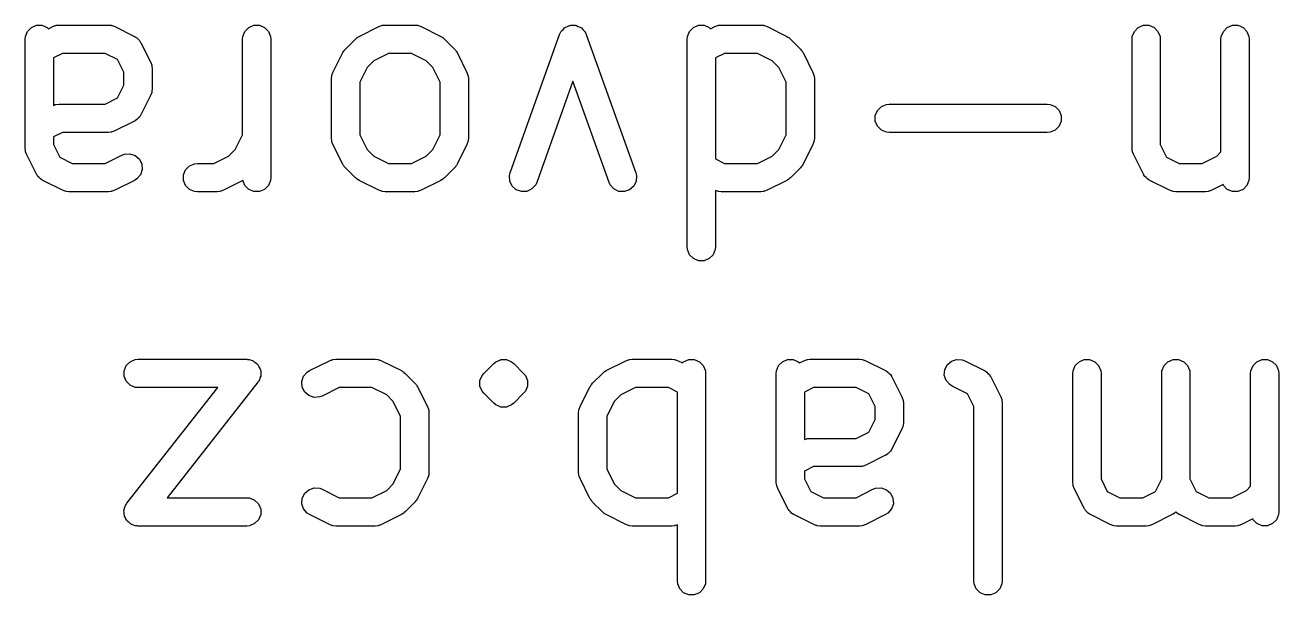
# Model space of a CAD drawing. Extents: x -0.68 to 0.66, y -0.56 to 0.94.
# Drawn here: x -0.0095 to 0.2521, y 0.8174 to 0.9363 of the extents above; entities that cross this region are included whole.
import ezdxf

# ---------------------------------------------------------------- set-up
doc = ezdxf.new("R2010")
doc.units = 0
doc.header["$MEASUREMENT"] = 0
doc.layers.add('BLACK', color=7, linetype='CONTINUOUS')

msp = doc.modelspace()

# ---------------------------------------------------------------- linework, layer by layer
at = {"layer": 'BLACK', "linetype": 'CONTINUOUS'}
for p, q in [((-0.00946, 0.93395), (-0.00902, 0.93501)), ((-0.00902, 0.93501), (-0.00821, 0.93582)), ((-0.00821, 0.93582), (-0.00714, 0.93627)), ((-0.00714, 0.93627), (-0.00599, 0.93627)), ((-0.00599, 0.93627), (-0.00493, 0.93582)), ((-0.00493, 0.93582), (-0.00466, 0.93556)), ((-0.00466, 0.93556), (-0.00376, 0.93601)), ((-0.00376, 0.93601), (-0.00322, 0.93622)), ((-0.00322, 0.93622), (-0.00312, 0.93622)), ((-0.00312, 0.93622), (-0.00302, 0.93627)), ((-0.00302, 0.93627), (-0.00244, 0.93632)), ((-0.00244, 0.93632), (0.00787, 0.93632)), ((0.00787, 0.93632), (0.00845, 0.93627)), ((0.00845, 0.93627), (0.00854, 0.93622)), ((0.00854, 0.93622), (0.00865, 0.93622)), ((0.00865, 0.93622), (0.00919, 0.93601)), ((0.00919, 0.93601), (0.01331, 0.93395)), ((0.03591, 0.93395), (0.03635, 0.93501)), ((0.03635, 0.93501), (0.03716, 0.93582)), ((0.03716, 0.93582), (0.03823, 0.93627)), ((0.03823, 0.93627), (0.03938, 0.93627)), ((0.03938, 0.93627), (0.04044, 0.93582)), ((0.04044, 0.93582), (0.04126, 0.93501)), ((0.04126, 0.93501), (0.0417, 0.93395)), ((0.06017, 0.93395), (0.06429, 0.93601)), ((0.06429, 0.93601), (0.06483, 0.93622)), ((0.06483, 0.93622), (0.06494, 0.93622)), ((0.06494, 0.93622), (0.06504, 0.93627)), ((0.06504, 0.93627), (0.06561, 0.93632)), ((0.06561, 0.93632), (0.0718, 0.93632)), ((0.0718, 0.93632), (0.07238, 0.93627)), ((0.07238, 0.93627), (0.07247, 0.93622)), ((0.07247, 0.93622), (0.07258, 0.93622)), ((0.07258, 0.93622), (0.07312, 0.93601)), ((0.07312, 0.93601), (0.07724, 0.93395)), ((0.0917, 0.90549), (0.10201, 0.93436)), ((0.10201, 0.93436), (0.10226, 0.93489)), ((0.10226, 0.93489), (0.10236, 0.935)), ((0.10236, 0.935), (0.10242, 0.93513)), ((0.10242, 0.93513), (0.10274, 0.93542)), ((0.10274, 0.93542), (0.10303, 0.93574)), ((0.10303, 0.93574), (0.10317, 0.9358)), ((0.10317, 0.9358), (0.10328, 0.9359)), ((0.10328, 0.9359), (0.10369, 0.93605)), ((0.10369, 0.93605), (0.10408, 0.93623)), ((0.10408, 0.93623), (0.10422, 0.93624)), ((0.10422, 0.93624), (0.10436, 0.93629)), ((0.10436, 0.93629), (0.10479, 0.93627)), ((0.10479, 0.93627), (0.10523, 0.93629)), ((0.10523, 0.93629), (0.10537, 0.93624)), ((0.10537, 0.93624), (0.10551, 0.93623)), ((0.10551, 0.93623), (0.1059, 0.93605)), ((0.1059, 0.93605), (0.10631, 0.9359)), ((0.10631, 0.9359), (0.10642, 0.9358)), ((0.10642, 0.9358), (0.10656, 0.93574)), ((0.10656, 0.93574), (0.10685, 0.93542)), ((0.10685, 0.93542), (0.10717, 0.93513)), ((0.10717, 0.93513), (0.10723, 0.935)), ((0.10723, 0.935), (0.10733, 0.93489)), ((0.10733, 0.93489), (0.10758, 0.93436)), ((0.10758, 0.93436), (0.11789, 0.90549)), ((0.12871, 0.93395), (0.12915, 0.93501)), ((0.12915, 0.93501), (0.12996, 0.93582)), ((0.12996, 0.93582), (0.13103, 0.93627)), ((0.13103, 0.93627), (0.13218, 0.93627)), ((0.13218, 0.93627), (0.13324, 0.93582)), ((0.13324, 0.93582), (0.13351, 0.93556)), ((0.13351, 0.93556), (0.13441, 0.93601)), ((0.13441, 0.93601), (0.13495, 0.93622)), ((0.13495, 0.93622), (0.13505, 0.93622)), ((0.13505, 0.93622), (0.13515, 0.93627)), ((0.13515, 0.93627), (0.13573, 0.93632)), ((0.13573, 0.93632), (0.14398, 0.93632)), ((0.14398, 0.93632), (0.14455, 0.93627)), ((0.14455, 0.93627), (0.14465, 0.93622)), ((0.14465, 0.93622), (0.14476, 0.93622)), ((0.14476, 0.93622), (0.1453, 0.93601)), ((0.1453, 0.93601), (0.14942, 0.93395)), ((0.22151, 0.93395), (0.22195, 0.93501)), ((0.22195, 0.93501), (0.22276, 0.93582)), ((0.22276, 0.93582), (0.22383, 0.93627)), ((0.22383, 0.93627), (0.22498, 0.93627)), ((0.22498, 0.93627), (0.22605, 0.93582)), ((0.22605, 0.93582), (0.22686, 0.93501)), ((0.22686, 0.93501), (0.2273, 0.93395)), ((0.24007, 0.93395), (0.24051, 0.93501)), ((0.24051, 0.93501), (0.24132, 0.93582)), ((0.24132, 0.93582), (0.24239, 0.93627)), ((0.24239, 0.93627), (0.24354, 0.93627)), ((0.24354, 0.93627), (0.24461, 0.93582)), ((0.24461, 0.93582), (0.24542, 0.93501)), ((0.24542, 0.93501), (0.24586, 0.93395)), ((-0.00952, 0.93337), (-0.00946, 0.93395)), ((-0.00952, 0.91068), (-0.00952, 0.93337)), ((0.01331, 0.93395), (0.01341, 0.93389)), ((0.01341, 0.93389), (0.01346, 0.93387)), ((0.01346, 0.93387), (0.01351, 0.93382)), ((0.01351, 0.93382), (0.0138, 0.93364)), ((0.0138, 0.93364), (0.01405, 0.93336)), ((0.01405, 0.93336), (0.01433, 0.93312)), ((0.01433, 0.93312), (0.01451, 0.93283)), ((0.01451, 0.93283), (0.01456, 0.93277)), ((0.01456, 0.93277), (0.01457, 0.93272)), ((0.01457, 0.93272), (0.01464, 0.93263)), ((0.01464, 0.93263), (0.0167, 0.9285)), ((0.03585, 0.93337), (0.03591, 0.93395)), ((0.03585, 0.91344), (0.03585, 0.93337)), ((0.0417, 0.93395), (0.04176, 0.93337)), ((0.04176, 0.93337), (0.04176, 0.9045)), ((0.05734, 0.93133), (0.0594, 0.93339)), ((0.0594, 0.93339), (0.05963, 0.93358)), ((0.05963, 0.93358), (0.05968, 0.93364)), ((0.05968, 0.93364), (0.05977, 0.9337)), ((0.05977, 0.9337), (0.05985, 0.93376)), ((0.05985, 0.93376), (0.05992, 0.93379)), ((0.05992, 0.93379), (0.06017, 0.93395)), ((0.07724, 0.93395), (0.07749, 0.93379)), ((0.07749, 0.93379), (0.07756, 0.93376)), ((0.07756, 0.93376), (0.07765, 0.9337)), ((0.07765, 0.9337), (0.07773, 0.93364)), ((0.07773, 0.93364), (0.07778, 0.93358)), ((0.07778, 0.93358), (0.07801, 0.93339)), ((0.07801, 0.93339), (0.08007, 0.93133)), ((0.12865, 0.93337), (0.12871, 0.93395)), ((0.12865, 0.89006), (0.12865, 0.93337)), ((0.14942, 0.93395), (0.14967, 0.93379)), ((0.14967, 0.93379), (0.14974, 0.93376)), ((0.14974, 0.93376), (0.14982, 0.9337)), ((0.14982, 0.9337), (0.14991, 0.93364)), ((0.14991, 0.93364), (0.14996, 0.93358)), ((0.14996, 0.93358), (0.15019, 0.93339)), ((0.15019, 0.93339), (0.15225, 0.93133)), ((0.22145, 0.93337), (0.22151, 0.93395)), ((0.22145, 0.91068), (0.22145, 0.93337)), ((0.2273, 0.93395), (0.22736, 0.93337)), ((0.22736, 0.93337), (0.22736, 0.91138)), ((0.24001, 0.93337), (0.24007, 0.93395)), ((0.24001, 0.90985), (0.24001, 0.93337)), ((0.24586, 0.93395), (0.24592, 0.93337)), ((0.24592, 0.93337), (0.24592, 0.9045)), ((-0.00174, 0.93042), (-0.00361, 0.92948)), ((-0.00361, 0.92948), (-0.00361, 0.91957)), ((0.00717, 0.93042), (-0.00174, 0.93042)), ((0.00979, 0.92911), (0.00717, 0.93042)), ((0.0111, 0.92649), (0.00979, 0.92911)), ((0.05472, 0.92644), (0.05678, 0.93057)), ((0.05678, 0.93057), (0.05694, 0.93081)), ((0.05694, 0.93081), (0.05697, 0.93089)), ((0.05697, 0.93089), (0.05704, 0.93097)), ((0.05704, 0.93097), (0.05709, 0.93106)), ((0.05709, 0.93106), (0.05715, 0.93111)), ((0.05715, 0.93111), (0.05734, 0.93133)), ((0.06324, 0.92888), (0.06185, 0.9275)), ((0.06631, 0.93042), (0.06324, 0.92888)), ((0.0711, 0.93042), (0.06631, 0.93042)), ((0.07417, 0.92888), (0.0711, 0.93042)), ((0.07556, 0.9275), (0.07417, 0.92888)), ((0.08007, 0.93133), (0.08026, 0.93111)), ((0.08026, 0.93111), (0.08032, 0.93106)), ((0.08032, 0.93106), (0.08037, 0.93097)), ((0.08037, 0.93097), (0.08044, 0.93089)), ((0.08044, 0.93089), (0.08047, 0.93081)), ((0.08047, 0.93081), (0.08063, 0.93057)), ((0.08063, 0.93057), (0.08269, 0.92644)), ((0.13643, 0.93042), (0.13456, 0.92948)), ((0.13456, 0.92948), (0.13456, 0.90839)), ((0.14328, 0.93042), (0.13643, 0.93042)), ((0.14635, 0.92888), (0.14328, 0.93042)), ((0.14774, 0.9275), (0.14635, 0.92888)), ((0.15225, 0.93133), (0.15244, 0.93111)), ((0.15244, 0.93111), (0.1525, 0.93106)), ((0.1525, 0.93106), (0.15255, 0.93097)), ((0.15255, 0.93097), (0.15262, 0.93089)), ((0.15262, 0.93089), (0.15265, 0.93081)), ((0.15265, 0.93081), (0.15281, 0.93057)), ((0.15281, 0.93057), (0.15487, 0.92644)), ((0.0111, 0.92376), (0.0111, 0.92649)), ((0.0167, 0.9285), (0.0169, 0.92796)), ((0.0169, 0.92796), (0.01691, 0.92786)), ((0.01691, 0.92786), (0.01695, 0.92776)), ((0.01695, 0.92776), (0.01701, 0.92718)), ((0.01701, 0.92718), (0.01701, 0.92306)), ((0.05452, 0.9259), (0.05472, 0.92644)), ((0.06185, 0.9275), (0.06032, 0.92442)), ((0.0771, 0.92442), (0.07556, 0.9275)), ((0.08269, 0.92644), (0.0829, 0.9259)), ((0.14927, 0.92442), (0.14774, 0.9275)), ((0.15487, 0.92644), (0.15507, 0.9259)), ((0.00979, 0.92113), (0.0111, 0.92376)), ((0.05441, 0.92512), (0.05447, 0.9257)), ((0.05441, 0.91275), (0.05441, 0.92512)), ((0.05447, 0.9257), (0.05451, 0.92579)), ((0.05451, 0.92579), (0.05452, 0.9259)), ((0.06032, 0.92442), (0.06032, 0.91344)), ((0.0771, 0.91344), (0.0771, 0.92442)), ((0.0829, 0.9259), (0.0829, 0.92579)), ((0.0829, 0.92579), (0.08294, 0.9257)), ((0.08294, 0.9257), (0.083, 0.92512)), ((0.083, 0.92512), (0.083, 0.91275)), ((0.10479, 0.92459), (0.09726, 0.9035)), ((0.11233, 0.9035), (0.10479, 0.92459)), ((0.14927, 0.91344), (0.14927, 0.92442)), ((0.15507, 0.9259), (0.15508, 0.92579)), ((0.15508, 0.92579), (0.15512, 0.9257)), ((0.15512, 0.9257), (0.15518, 0.92512)), ((0.15518, 0.92512), (0.15518, 0.91275)), ((0.00717, 0.91982), (0.00979, 0.92113)), ((0.0167, 0.92174), (0.01464, 0.91761)), ((0.0169, 0.92228), (0.0167, 0.92174)), ((0.01691, 0.92238), (0.0169, 0.92228)), ((0.01695, 0.92248), (0.01691, 0.92238)), ((0.01701, 0.92306), (0.01695, 0.92248)), ((-0.00361, 0.91957), (-0.00322, 0.91972)), ((-0.00322, 0.91972), (-0.00312, 0.91973)), ((-0.00312, 0.91973), (-0.00302, 0.91977)), ((-0.00302, 0.91977), (-0.00244, 0.91982)), ((-0.00244, 0.91982), (0.00717, 0.91982)), ((0.16789, 0.91745), (0.16833, 0.91851)), ((0.16833, 0.91851), (0.16915, 0.91933)), ((0.16915, 0.91933), (0.17021, 0.91977)), ((0.17021, 0.91977), (0.17079, 0.91982)), ((0.17079, 0.91982), (0.20378, 0.91982)), ((0.20378, 0.91982), (0.20436, 0.91977)), ((0.20436, 0.91977), (0.20542, 0.91933)), ((0.20542, 0.91933), (0.20624, 0.91851)), ((0.20624, 0.91851), (0.20668, 0.91745)), ((0.01331, 0.91629), (0.00919, 0.91423)), ((0.01341, 0.91635), (0.01331, 0.91629)), ((0.01346, 0.91637), (0.01341, 0.91635)), ((0.01351, 0.91642), (0.01346, 0.91637)), ((0.0138, 0.9166), (0.01351, 0.91642)), ((0.01405, 0.91688), (0.0138, 0.9166)), ((0.01433, 0.91712), (0.01405, 0.91688)), ((0.01451, 0.91741), (0.01433, 0.91712)), ((0.01456, 0.91747), (0.01451, 0.91741)), ((0.01457, 0.91752), (0.01456, 0.91747)), ((0.01464, 0.91761), (0.01457, 0.91752)), ((0.16789, 0.9163), (0.16789, 0.91745)), ((0.16833, 0.91523), (0.16789, 0.9163)), ((0.20668, 0.9163), (0.20624, 0.91523)), ((0.20668, 0.91745), (0.20668, 0.9163)), ((-0.00174, 0.91392), (-0.00361, 0.91298)), ((0.00787, 0.91392), (-0.00174, 0.91392)), ((0.00845, 0.91398), (0.00787, 0.91392)), ((0.00854, 0.91402), (0.00845, 0.91398)), ((0.00865, 0.91402), (0.00854, 0.91402)), ((0.00919, 0.91423), (0.00865, 0.91402)), ((0.03431, 0.91037), (0.03585, 0.91344)), ((0.06032, 0.91344), (0.06185, 0.91037)), ((0.07556, 0.91037), (0.0771, 0.91344)), ((0.14774, 0.91037), (0.14927, 0.91344)), ((0.16915, 0.91442), (0.16833, 0.91523)), ((0.17021, 0.91398), (0.16915, 0.91442)), ((0.17079, 0.91392), (0.17021, 0.91398)), ((0.20378, 0.91392), (0.17079, 0.91392)), ((0.20436, 0.91398), (0.20378, 0.91392)), ((0.20542, 0.91442), (0.20436, 0.91398)), ((0.20624, 0.91523), (0.20542, 0.91442)), ((-0.00946, 0.91011), (-0.00952, 0.91068)), ((-0.00361, 0.91298), (-0.00361, 0.91138)), ((-0.00361, 0.91138), (-0.0023, 0.90876)), ((0.05447, 0.91217), (0.05441, 0.91275)), ((0.05451, 0.91207), (0.05447, 0.91217)), ((0.05452, 0.91197), (0.05451, 0.91207)), ((0.05472, 0.91143), (0.05452, 0.91197)), ((0.05678, 0.9073), (0.05472, 0.91143)), ((0.08269, 0.91143), (0.08063, 0.9073)), ((0.0829, 0.91197), (0.08269, 0.91143)), ((0.08294, 0.91217), (0.0829, 0.91207)), ((0.0829, 0.91207), (0.0829, 0.91197)), ((0.083, 0.91275), (0.08294, 0.91217)), ((0.15487, 0.91143), (0.15281, 0.9073)), ((0.15507, 0.91197), (0.15487, 0.91143)), ((0.15508, 0.91207), (0.15507, 0.91197)), ((0.15512, 0.91217), (0.15508, 0.91207)), ((0.15518, 0.91275), (0.15512, 0.91217)), ((0.22151, 0.91011), (0.22145, 0.91068)), ((0.22736, 0.91138), (0.22867, 0.90876)), ((-0.00942, 0.91001), (-0.00946, 0.91011)), ((-0.00941, 0.9099), (-0.00942, 0.91001)), ((-0.00921, 0.90936), (-0.00941, 0.9099)), ((-0.00714, 0.90524), (-0.00921, 0.90936)), ((-0.0023, 0.90876), (0.00032, 0.90745)), ((0.00717, 0.90745), (0.01067, 0.9092)), ((0.01067, 0.9092), (0.01121, 0.90941)), ((0.01121, 0.90941), (0.01236, 0.90949)), ((0.01236, 0.90949), (0.01346, 0.90913)), ((0.01346, 0.90913), (0.01433, 0.90837)), ((0.01433, 0.90837), (0.01484, 0.90734)), ((0.02986, 0.90745), (0.03293, 0.90899)), ((0.03293, 0.90899), (0.03431, 0.91037)), ((0.06185, 0.91037), (0.06324, 0.90899)), ((0.06324, 0.90899), (0.06631, 0.90745)), ((0.0711, 0.90745), (0.07417, 0.90899)), ((0.07417, 0.90899), (0.07556, 0.91037)), ((0.13456, 0.90839), (0.13643, 0.90745)), ((0.14328, 0.90745), (0.14635, 0.90899)), ((0.14635, 0.90899), (0.14774, 0.91037)), ((0.22155, 0.91001), (0.22151, 0.91011)), ((0.22156, 0.9099), (0.22155, 0.91001)), ((0.22176, 0.90936), (0.22156, 0.9099)), ((0.22383, 0.90524), (0.22176, 0.90936)), ((0.22867, 0.90876), (0.23129, 0.90745)), ((0.23608, 0.90745), (0.23915, 0.90899)), ((0.23915, 0.90899), (0.24001, 0.90985)), ((-0.00708, 0.90514), (-0.00714, 0.90524)), ((0.00032, 0.90745), (0.00717, 0.90745)), ((0.01492, 0.90619), (0.01456, 0.9051)), ((0.01484, 0.90734), (0.01492, 0.90619)), ((0.02353, 0.90507), (0.02397, 0.90614)), ((0.02397, 0.90614), (0.02479, 0.90695)), ((0.02479, 0.90695), (0.02585, 0.90739)), ((0.02585, 0.90739), (0.02643, 0.90745)), ((0.02643, 0.90745), (0.02986, 0.90745)), ((0.05694, 0.90705), (0.05678, 0.9073)), ((0.05697, 0.90698), (0.05694, 0.90705)), ((0.05704, 0.9069), (0.05697, 0.90698)), ((0.05709, 0.90681), (0.05704, 0.9069)), ((0.05715, 0.90676), (0.05709, 0.90681)), ((0.05734, 0.90653), (0.05715, 0.90676)), ((0.0594, 0.90447), (0.05734, 0.90653)), ((0.06631, 0.90745), (0.0711, 0.90745)), ((0.08007, 0.90653), (0.07801, 0.90447)), ((0.08026, 0.90676), (0.08007, 0.90653)), ((0.08032, 0.90681), (0.08026, 0.90676)), ((0.08037, 0.9069), (0.08032, 0.90681)), ((0.08044, 0.90698), (0.08037, 0.9069)), ((0.08047, 0.90705), (0.08044, 0.90698)), ((0.08063, 0.9073), (0.08047, 0.90705)), ((0.09156, 0.90493), (0.0917, 0.90549)), ((0.11789, 0.90549), (0.11803, 0.90493)), ((0.13643, 0.90745), (0.14328, 0.90745)), ((0.15225, 0.90653), (0.15019, 0.90447)), ((0.15244, 0.90676), (0.15225, 0.90653)), ((0.1525, 0.90681), (0.15244, 0.90676)), ((0.15255, 0.9069), (0.1525, 0.90681)), ((0.15262, 0.90698), (0.15255, 0.9069)), ((0.15265, 0.90705), (0.15262, 0.90698)), ((0.15281, 0.9073), (0.15265, 0.90705)), ((0.22389, 0.90514), (0.22383, 0.90524)), ((0.23129, 0.90745), (0.23608, 0.90745)), ((-0.00707, 0.9051), (-0.00708, 0.90514)), ((-0.00702, 0.90504), (-0.00707, 0.9051)), ((-0.00684, 0.90475), (-0.00702, 0.90504)), ((-0.00656, 0.90451), (-0.00684, 0.90475)), ((-0.00631, 0.90423), (-0.00656, 0.90451)), ((-0.00602, 0.90404), (-0.00631, 0.90423)), ((-0.00597, 0.90399), (-0.00602, 0.90404)), ((-0.00592, 0.90398), (-0.00597, 0.90399)), ((-0.00582, 0.90392), (-0.00592, 0.90398)), ((-0.0017, 0.90186), (-0.00582, 0.90392)), ((0.01331, 0.90392), (0.00919, 0.90186)), ((0.0138, 0.90423), (0.01331, 0.90392)), ((0.01456, 0.9051), (0.0138, 0.90423)), ((0.02353, 0.90392), (0.02353, 0.90507)), ((0.02397, 0.90286), (0.02353, 0.90392)), ((0.02479, 0.90204), (0.02397, 0.90286)), ((0.03592, 0.90388), (0.03187, 0.90186)), ((0.03635, 0.90286), (0.03592, 0.90388)), ((0.03716, 0.90204), (0.03635, 0.90286)), ((0.04126, 0.90286), (0.04044, 0.90204)), ((0.0417, 0.90392), (0.04126, 0.90286)), ((0.04176, 0.9045), (0.0417, 0.90392)), ((0.05963, 0.90429), (0.0594, 0.90447)), ((0.05968, 0.90423), (0.05963, 0.90429)), ((0.05977, 0.90417), (0.05968, 0.90423)), ((0.05985, 0.90411), (0.05977, 0.90417)), ((0.05992, 0.90408), (0.05985, 0.90411)), ((0.06017, 0.90392), (0.05992, 0.90408)), ((0.06429, 0.90186), (0.06017, 0.90392)), ((0.07724, 0.90392), (0.07312, 0.90186)), ((0.07749, 0.90408), (0.07724, 0.90392)), ((0.07756, 0.90411), (0.07749, 0.90408)), ((0.07765, 0.90417), (0.07756, 0.90411)), ((0.07773, 0.90423), (0.07765, 0.90417)), ((0.07778, 0.90429), (0.07773, 0.90423)), ((0.07801, 0.90447), (0.07778, 0.90429)), ((0.09162, 0.90378), (0.09156, 0.90493)), ((0.09211, 0.90274), (0.09162, 0.90378)), ((0.09297, 0.90196), (0.09211, 0.90274)), ((0.09702, 0.90298), (0.09624, 0.90213)), ((0.09726, 0.9035), (0.09702, 0.90298)), ((0.11257, 0.90298), (0.11233, 0.9035)), ((0.11335, 0.90213), (0.11257, 0.90298)), ((0.11748, 0.90274), (0.11662, 0.90196)), ((0.11797, 0.90378), (0.11748, 0.90274)), ((0.11803, 0.90493), (0.11797, 0.90378)), ((0.14942, 0.90392), (0.1453, 0.90186)), ((0.14967, 0.90408), (0.14942, 0.90392)), ((0.14974, 0.90411), (0.14967, 0.90408)), ((0.14982, 0.90417), (0.14974, 0.90411)), ((0.14991, 0.90423), (0.14982, 0.90417)), ((0.14996, 0.90429), (0.14991, 0.90423)), ((0.15019, 0.90447), (0.14996, 0.90429)), ((0.2239, 0.9051), (0.22389, 0.90514)), ((0.22395, 0.90504), (0.2239, 0.9051)), ((0.22413, 0.90475), (0.22395, 0.90504)), ((0.22441, 0.90451), (0.22413, 0.90475)), ((0.22466, 0.90423), (0.22441, 0.90451)), ((0.22495, 0.90404), (0.22466, 0.90423)), ((0.225, 0.90399), (0.22495, 0.90404)), ((0.22505, 0.90398), (0.225, 0.90399)), ((0.22515, 0.90392), (0.22505, 0.90398)), ((0.22927, 0.90186), (0.22515, 0.90392)), ((0.24044, 0.90303), (0.2381, 0.90186)), ((0.24051, 0.90286), (0.24044, 0.90303)), ((0.24132, 0.90204), (0.24051, 0.90286)), ((0.24542, 0.90286), (0.24461, 0.90204)), ((0.24586, 0.90392), (0.24542, 0.90286)), ((0.24592, 0.9045), (0.24586, 0.90392)), ((-0.00116, 0.90165), (-0.0017, 0.90186)), ((-0.00105, 0.90164), (-0.00116, 0.90165)), ((-0.00096, 0.9016), (-0.00105, 0.90164)), ((-0.00038, 0.90155), (-0.00096, 0.9016)), ((0.00787, 0.90155), (-0.00038, 0.90155)), ((0.00845, 0.9016), (0.00787, 0.90155)), ((0.00854, 0.90164), (0.00845, 0.9016)), ((0.00865, 0.90165), (0.00854, 0.90164)), ((0.00919, 0.90186), (0.00865, 0.90165)), ((0.02585, 0.9016), (0.02479, 0.90204)), ((0.02643, 0.90155), (0.02585, 0.9016)), ((0.03055, 0.90155), (0.02643, 0.90155)), ((0.03113, 0.9016), (0.03055, 0.90155)), ((0.03123, 0.90164), (0.03113, 0.9016)), ((0.03133, 0.90165), (0.03123, 0.90164)), ((0.03187, 0.90186), (0.03133, 0.90165)), ((0.03823, 0.9016), (0.03716, 0.90204)), ((0.03938, 0.9016), (0.03823, 0.9016)), ((0.04044, 0.90204), (0.03938, 0.9016)), ((0.06483, 0.90165), (0.06429, 0.90186)), ((0.06494, 0.90164), (0.06483, 0.90165)), ((0.06504, 0.9016), (0.06494, 0.90164)), ((0.06561, 0.90155), (0.06504, 0.9016)), ((0.0718, 0.90155), (0.06561, 0.90155)), ((0.07238, 0.9016), (0.0718, 0.90155)), ((0.07247, 0.90164), (0.07238, 0.9016)), ((0.07258, 0.90165), (0.07247, 0.90164)), ((0.07312, 0.90186), (0.07258, 0.90165)), ((0.09405, 0.90158), (0.09297, 0.90196)), ((0.0952, 0.90163), (0.09405, 0.90158)), ((0.09624, 0.90213), (0.0952, 0.90163)), ((0.11439, 0.90163), (0.11335, 0.90213)), ((0.11554, 0.90158), (0.11439, 0.90163)), ((0.11662, 0.90196), (0.11554, 0.90158)), ((0.13495, 0.90165), (0.13456, 0.9018)), ((0.13456, 0.9018), (0.13456, 0.89006)), ((0.13505, 0.90164), (0.13495, 0.90165)), ((0.13515, 0.9016), (0.13505, 0.90164)), ((0.13573, 0.90155), (0.13515, 0.9016)), ((0.14398, 0.90155), (0.13573, 0.90155)), ((0.14455, 0.9016), (0.14398, 0.90155)), ((0.14465, 0.90164), (0.14455, 0.9016)), ((0.14476, 0.90165), (0.14465, 0.90164)), ((0.1453, 0.90186), (0.14476, 0.90165)), ((0.22981, 0.90165), (0.22927, 0.90186)), ((0.22992, 0.90164), (0.22981, 0.90165)), ((0.23002, 0.9016), (0.22992, 0.90164)), ((0.23059, 0.90155), (0.23002, 0.9016)), ((0.23678, 0.90155), (0.23059, 0.90155)), ((0.23735, 0.9016), (0.23678, 0.90155)), ((0.23745, 0.90164), (0.23735, 0.9016)), ((0.23756, 0.90165), (0.23745, 0.90164)), ((0.2381, 0.90186), (0.23756, 0.90165)), ((0.24239, 0.9016), (0.24132, 0.90204)), ((0.24354, 0.9016), (0.24239, 0.9016)), ((0.24461, 0.90204), (0.24354, 0.9016)), ((0.12871, 0.88949), (0.12865, 0.89006)), ((0.13456, 0.89006), (0.1345, 0.88949)), ((0.12915, 0.88842), (0.12871, 0.88949)), ((0.12996, 0.88761), (0.12915, 0.88842)), ((0.13103, 0.88717), (0.12996, 0.88761)), ((0.13218, 0.88717), (0.13103, 0.88717)), ((0.13324, 0.88761), (0.13218, 0.88717)), ((0.13406, 0.88842), (0.13324, 0.88761)), ((0.1345, 0.88949), (0.13406, 0.88842)), ((0.0116, 0.86529), (0.01242, 0.8661)), ((0.01242, 0.8661), (0.01348, 0.86654)), ((0.01348, 0.86654), (0.01406, 0.8666)), ((0.01406, 0.8666), (0.03674, 0.8666)), ((0.03674, 0.8666), (0.03691, 0.86658)), ((0.03691, 0.86658), (0.03697, 0.86659)), ((0.03697, 0.86659), (0.03704, 0.86657)), ((0.03704, 0.86657), (0.03732, 0.86654)), ((0.03732, 0.86654), (0.03769, 0.86639)), ((0.03769, 0.86639), (0.03808, 0.86628)), ((0.03808, 0.86628), (0.03822, 0.86617)), ((0.03822, 0.86617), (0.03838, 0.8661)), ((0.03838, 0.8661), (0.03867, 0.86582)), ((0.04986, 0.86423), (0.05398, 0.86629)), ((0.05398, 0.86629), (0.05452, 0.8665)), ((0.05452, 0.8665), (0.05463, 0.8665)), ((0.05463, 0.8665), (0.05473, 0.86654)), ((0.05473, 0.86654), (0.0553, 0.8666)), ((0.0553, 0.8666), (0.06355, 0.8666)), ((0.06355, 0.8666), (0.06413, 0.86654)), ((0.06413, 0.86654), (0.06422, 0.8665)), ((0.06422, 0.8665), (0.06433, 0.8665)), ((0.06433, 0.8665), (0.06487, 0.86629)), ((0.06487, 0.86629), (0.069, 0.86423)), ((0.08827, 0.86574), (0.08872, 0.8661)), ((0.08872, 0.8661), (0.08957, 0.86645)), ((0.08957, 0.86645), (0.08978, 0.86654)), ((0.08978, 0.86654), (0.09094, 0.86654)), ((0.09094, 0.86654), (0.092, 0.8661)), ((0.092, 0.8661), (0.092, 0.8661)), ((0.092, 0.8661), (0.09245, 0.86574)), ((0.11172, 0.86423), (0.11585, 0.86629)), ((0.11585, 0.86629), (0.11639, 0.8665)), ((0.11639, 0.8665), (0.11649, 0.8665)), ((0.11649, 0.8665), (0.11659, 0.86654)), ((0.11659, 0.86654), (0.11717, 0.8666)), ((0.11717, 0.8666), (0.12542, 0.8666)), ((0.12542, 0.8666), (0.12599, 0.86654)), ((0.12599, 0.86654), (0.12609, 0.8665)), ((0.12609, 0.8665), (0.1262, 0.8665)), ((0.1262, 0.8665), (0.12674, 0.86629)), ((0.12674, 0.86629), (0.12764, 0.86584)), ((0.12764, 0.86584), (0.1279, 0.8661)), ((0.1279, 0.8661), (0.12897, 0.86654)), ((0.12897, 0.86654), (0.13012, 0.86654)), ((0.13012, 0.86654), (0.13118, 0.8661)), ((0.13118, 0.8661), (0.132, 0.86529)), ((0.14771, 0.86529), (0.14852, 0.8661)), ((0.14852, 0.8661), (0.14959, 0.86654)), ((0.14959, 0.86654), (0.15074, 0.86654)), ((0.15074, 0.86654), (0.1518, 0.8661)), ((0.1518, 0.8661), (0.15207, 0.86584)), ((0.15207, 0.86584), (0.15297, 0.86629)), ((0.15297, 0.86629), (0.15351, 0.8665)), ((0.15351, 0.8665), (0.15361, 0.8665)), ((0.15361, 0.8665), (0.15371, 0.86654)), ((0.15371, 0.86654), (0.15429, 0.8666)), ((0.15429, 0.8666), (0.1646, 0.8666)), ((0.1646, 0.8666), (0.16518, 0.86654)), ((0.16518, 0.86654), (0.16527, 0.8665)), ((0.16527, 0.8665), (0.16538, 0.8665)), ((0.16538, 0.8665), (0.16592, 0.86629)), ((0.16592, 0.86629), (0.17004, 0.86423)), ((0.18289, 0.86546), (0.18376, 0.86621)), ((0.18376, 0.86621), (0.18485, 0.86658)), ((0.18485, 0.86658), (0.186, 0.8665)), ((0.186, 0.8665), (0.18654, 0.86629)), ((0.18654, 0.86629), (0.19067, 0.86423)), ((0.20958, 0.86529), (0.21039, 0.8661)), ((0.21039, 0.8661), (0.21146, 0.86654)), ((0.21146, 0.86654), (0.21261, 0.86654)), ((0.21261, 0.86654), (0.21367, 0.8661)), ((0.21367, 0.8661), (0.21449, 0.86529)), ((0.22814, 0.86529), (0.22895, 0.8661)), ((0.22895, 0.8661), (0.23002, 0.86654)), ((0.23002, 0.86654), (0.23117, 0.86654)), ((0.23117, 0.86654), (0.23223, 0.8661)), ((0.23223, 0.8661), (0.23305, 0.86529)), ((0.2467, 0.86529), (0.24751, 0.8661)), ((0.24751, 0.8661), (0.24858, 0.86654)), ((0.24858, 0.86654), (0.24973, 0.86654)), ((0.24973, 0.86654), (0.25079, 0.8661)), ((0.25079, 0.8661), (0.25161, 0.86529)), ((0.01116, 0.86422), (0.0116, 0.86529)), ((0.01116, 0.86307), (0.01116, 0.86422)), ((0.03867, 0.86582), (0.03898, 0.86557)), ((0.03898, 0.86557), (0.03907, 0.86541)), ((0.03907, 0.86541), (0.0392, 0.86529)), ((0.0392, 0.86529), (0.03935, 0.86492)), ((0.03935, 0.86492), (0.03955, 0.86456)), ((0.03955, 0.86456), (0.03957, 0.86439)), ((0.03957, 0.86439), (0.03964, 0.86422)), ((0.03964, 0.86422), (0.03964, 0.86382)), ((0.03964, 0.86382), (0.03968, 0.86342)), ((0.03968, 0.86342), (0.03964, 0.86325)), ((0.04861, 0.86305), (0.04937, 0.86392)), ((0.04937, 0.86392), (0.04986, 0.86423)), ((0.069, 0.86423), (0.06924, 0.86407)), ((0.06924, 0.86407), (0.06932, 0.86404)), ((0.06932, 0.86404), (0.0694, 0.86397)), ((0.0694, 0.86397), (0.06948, 0.86392)), ((0.06948, 0.86392), (0.06954, 0.86386)), ((0.06954, 0.86386), (0.06976, 0.86367)), ((0.06976, 0.86367), (0.07182, 0.86161)), ((0.08584, 0.86323), (0.08621, 0.86367)), ((0.08621, 0.86367), (0.08827, 0.86574)), ((0.09245, 0.86574), (0.09451, 0.86367)), ((0.09451, 0.86367), (0.09488, 0.86323)), ((0.10889, 0.86161), (0.11096, 0.86367)), ((0.11096, 0.86367), (0.11118, 0.86386)), ((0.11118, 0.86386), (0.11123, 0.86392)), ((0.11123, 0.86392), (0.11132, 0.86397)), ((0.11132, 0.86397), (0.1114, 0.86404)), ((0.1114, 0.86404), (0.11148, 0.86407)), ((0.11148, 0.86407), (0.11172, 0.86423)), ((0.132, 0.86529), (0.13244, 0.86422)), ((0.13244, 0.86422), (0.13249, 0.86365)), ((0.13249, 0.86365), (0.13249, 0.82034)), ((0.14721, 0.86365), (0.14727, 0.86422)), ((0.14721, 0.84096), (0.14721, 0.86365)), ((0.14727, 0.86422), (0.14771, 0.86529)), ((0.17004, 0.86423), (0.17014, 0.86417)), ((0.17014, 0.86417), (0.17019, 0.86415)), ((0.17019, 0.86415), (0.17024, 0.8641)), ((0.17024, 0.8641), (0.17053, 0.86392)), ((0.17053, 0.86392), (0.17078, 0.86364)), ((0.17078, 0.86364), (0.17106, 0.8634)), ((0.17106, 0.8634), (0.17124, 0.8631)), ((0.18229, 0.86328), (0.18237, 0.86443)), ((0.18237, 0.86443), (0.18289, 0.86546)), ((0.19067, 0.86423), (0.19076, 0.86417)), ((0.19076, 0.86417), (0.19081, 0.86415)), ((0.19081, 0.86415), (0.19087, 0.8641)), ((0.19087, 0.8641), (0.19116, 0.86392)), ((0.19116, 0.86392), (0.1914, 0.86364)), ((0.1914, 0.86364), (0.19168, 0.8634)), ((0.19168, 0.8634), (0.19186, 0.8631)), ((0.20908, 0.86365), (0.20914, 0.86422)), ((0.20908, 0.84096), (0.20908, 0.86365)), ((0.20914, 0.86422), (0.20958, 0.86529)), ((0.21449, 0.86529), (0.21493, 0.86422)), ((0.21493, 0.86422), (0.21498, 0.86365)), ((0.21498, 0.86365), (0.21498, 0.84166)), ((0.22764, 0.86365), (0.2277, 0.86422)), ((0.22764, 0.84166), (0.22764, 0.86365)), ((0.2277, 0.86422), (0.22814, 0.86529)), ((0.23305, 0.86529), (0.23349, 0.86422)), ((0.23349, 0.86422), (0.23354, 0.86365)), ((0.23354, 0.86365), (0.23354, 0.84166)), ((0.2462, 0.86365), (0.24626, 0.86422)), ((0.2462, 0.84012), (0.2462, 0.86365)), ((0.24626, 0.86422), (0.2467, 0.86529)), ((0.25161, 0.86529), (0.25205, 0.86422)), ((0.25205, 0.86422), (0.2521, 0.86365)), ((0.2521, 0.86365), (0.2521, 0.83478)), ((0.0116, 0.86201), (0.01116, 0.86307)), ((0.01242, 0.86119), (0.0116, 0.86201)), ((0.01348, 0.86075), (0.01242, 0.86119)), ((0.01406, 0.86069), (0.01348, 0.86075)), ((0.03906, 0.86182), (0.02013, 0.83773)), ((0.03915, 0.86196), (0.03906, 0.86182)), ((0.0392, 0.86201), (0.03915, 0.86196)), ((0.03923, 0.86208), (0.0392, 0.86201)), ((0.03937, 0.86231), (0.03923, 0.86208)), ((0.03948, 0.8627), (0.03937, 0.86231)), ((0.03964, 0.86307), (0.03948, 0.8627)), ((0.03964, 0.86325), (0.03964, 0.86307)), ((0.04825, 0.86195), (0.04861, 0.86305)), ((0.04833, 0.86081), (0.04825, 0.86195)), ((0.04884, 0.85977), (0.04833, 0.86081)), ((0.07182, 0.86161), (0.07201, 0.86138)), ((0.07201, 0.86138), (0.07207, 0.86133)), ((0.07207, 0.86133), (0.07213, 0.86124)), ((0.07213, 0.86124), (0.07219, 0.86116)), ((0.07219, 0.86116), (0.07222, 0.86109)), ((0.07222, 0.86109), (0.07238, 0.86084)), ((0.07238, 0.86084), (0.07444, 0.85672)), ((0.0854, 0.86216), (0.08584, 0.86323)), ((0.0854, 0.86101), (0.0854, 0.86216)), ((0.08584, 0.85994), (0.0854, 0.86101)), ((0.08584, 0.86323), (0.08584, 0.86323)), ((0.09488, 0.86323), (0.09532, 0.86216)), ((0.09532, 0.86101), (0.09488, 0.85994)), ((0.09532, 0.86216), (0.09532, 0.86101)), ((0.10628, 0.85672), (0.10834, 0.86084)), ((0.10834, 0.86084), (0.1085, 0.86109)), ((0.1085, 0.86109), (0.10853, 0.86116)), ((0.10853, 0.86116), (0.10859, 0.86124)), ((0.10859, 0.86124), (0.10865, 0.86133)), ((0.10865, 0.86133), (0.10871, 0.86138)), ((0.10871, 0.86138), (0.10889, 0.86161)), ((0.17124, 0.8631), (0.17129, 0.86305)), ((0.17129, 0.86305), (0.1713, 0.863)), ((0.1713, 0.863), (0.17137, 0.86291)), ((0.17137, 0.86291), (0.17343, 0.85878)), ((0.18266, 0.86219), (0.18229, 0.86328)), ((0.18341, 0.86131), (0.18266, 0.86219)), ((0.1839, 0.86101), (0.18341, 0.86131)), ((0.18715, 0.85938), (0.1839, 0.86101)), ((0.19186, 0.8631), (0.19191, 0.86305)), ((0.19191, 0.86305), (0.19193, 0.863)), ((0.19193, 0.863), (0.19199, 0.86291)), ((0.19199, 0.86291), (0.19405, 0.85878)), ((0.01173, 0.8366), (0.03067, 0.86069)), ((0.03067, 0.86069), (0.01406, 0.86069)), ((0.04971, 0.85902), (0.04884, 0.85977)), ((0.05081, 0.85866), (0.04971, 0.85902)), ((0.05196, 0.85874), (0.05081, 0.85866)), ((0.0525, 0.85894), (0.05196, 0.85874)), ((0.056, 0.86069), (0.0525, 0.85894)), ((0.06285, 0.86069), (0.056, 0.86069)), ((0.06593, 0.85916), (0.06285, 0.86069)), ((0.06731, 0.85777), (0.06593, 0.85916)), ((0.08621, 0.8595), (0.08584, 0.85994)), ((0.08827, 0.85743), (0.08621, 0.8595)), ((0.09451, 0.8595), (0.09245, 0.85743)), ((0.09488, 0.85994), (0.09451, 0.8595)), ((0.09488, 0.85994), (0.09488, 0.85994)), ((0.11479, 0.85916), (0.11341, 0.85777)), ((0.11787, 0.86069), (0.11479, 0.85916)), ((0.12472, 0.86069), (0.11787, 0.86069)), ((0.12659, 0.85976), (0.12472, 0.86069)), ((0.12659, 0.83866), (0.12659, 0.85976)), ((0.15499, 0.86069), (0.15312, 0.85976)), ((0.15312, 0.85976), (0.15312, 0.84985)), ((0.1639, 0.86069), (0.15499, 0.86069)), ((0.16652, 0.85938), (0.1639, 0.86069)), ((0.16783, 0.85676), (0.16652, 0.85938)), ((0.17343, 0.85878), (0.17363, 0.85824)), ((0.17363, 0.85824), (0.17364, 0.85813)), ((0.17364, 0.85813), (0.17368, 0.85804)), ((0.18846, 0.85676), (0.18715, 0.85938)), ((0.19405, 0.85878), (0.19426, 0.85824)), ((0.19426, 0.85824), (0.19426, 0.85813)), ((0.19426, 0.85813), (0.19431, 0.85804)), ((0.06885, 0.8547), (0.06731, 0.85777)), ((0.07444, 0.85672), (0.07465, 0.85618)), ((0.07465, 0.85618), (0.07465, 0.85607)), ((0.07465, 0.85607), (0.0747, 0.85597)), ((0.0747, 0.85597), (0.07475, 0.8554)), ((0.08872, 0.85707), (0.08827, 0.85743)), ((0.08934, 0.85681), (0.08872, 0.85707)), ((0.08978, 0.85663), (0.08934, 0.85681)), ((0.09094, 0.85663), (0.08978, 0.85663)), ((0.08978, 0.85663), (0.08978, 0.85663)), ((0.09138, 0.85681), (0.09094, 0.85663)), ((0.092, 0.85707), (0.09138, 0.85681)), ((0.09245, 0.85743), (0.092, 0.85707)), ((0.10597, 0.8554), (0.10602, 0.85597)), ((0.10602, 0.85597), (0.10606, 0.85607)), ((0.10606, 0.85607), (0.10607, 0.85618)), ((0.10607, 0.85618), (0.10628, 0.85672)), ((0.11341, 0.85777), (0.11187, 0.8547)), ((0.16783, 0.85403), (0.16783, 0.85676)), ((0.17368, 0.85804), (0.17374, 0.85746)), ((0.17374, 0.85746), (0.17374, 0.85334)), ((0.18846, 0.82034), (0.18846, 0.85676)), ((0.19431, 0.85804), (0.19436, 0.85746)), ((0.19436, 0.85746), (0.19436, 0.82034)), ((0.06885, 0.84372), (0.06885, 0.8547)), ((0.07475, 0.8554), (0.07475, 0.84302)), ((0.10597, 0.84302), (0.10597, 0.8554)), ((0.11187, 0.8547), (0.11187, 0.84372)), ((0.16652, 0.85141), (0.16783, 0.85403)), ((0.17374, 0.85334), (0.17368, 0.85276)), ((0.1639, 0.8501), (0.16652, 0.85141)), ((0.17343, 0.85202), (0.17137, 0.84789)), ((0.17363, 0.85256), (0.17343, 0.85202)), ((0.17364, 0.85266), (0.17363, 0.85256)), ((0.17368, 0.85276), (0.17364, 0.85266)), ((0.15312, 0.84985), (0.15351, 0.85)), ((0.15351, 0.85), (0.15361, 0.85)), ((0.15361, 0.85), (0.15371, 0.85005)), ((0.15371, 0.85005), (0.15429, 0.8501)), ((0.15429, 0.8501), (0.1639, 0.8501)), ((0.17124, 0.84769), (0.17106, 0.8474)), ((0.17129, 0.84775), (0.17124, 0.84769)), ((0.1713, 0.84779), (0.17129, 0.84775)), ((0.17137, 0.84789), (0.1713, 0.84779)), ((0.17004, 0.84657), (0.16592, 0.84451)), ((0.17014, 0.84663), (0.17004, 0.84657)), ((0.17019, 0.84665), (0.17014, 0.84663)), ((0.17024, 0.8467), (0.17019, 0.84665)), ((0.17053, 0.84688), (0.17024, 0.8467)), ((0.17078, 0.84716), (0.17053, 0.84688)), ((0.17106, 0.8474), (0.17078, 0.84716)), ((0.06731, 0.84065), (0.06885, 0.84372)), ((0.0747, 0.84245), (0.07465, 0.84235)), ((0.07475, 0.84302), (0.0747, 0.84245)), ((0.10602, 0.84245), (0.10597, 0.84302)), ((0.10606, 0.84235), (0.10602, 0.84245)), ((0.11187, 0.84372), (0.11341, 0.84065)), ((0.15499, 0.8442), (0.15312, 0.84326)), ((0.15312, 0.84326), (0.15312, 0.84166)), ((0.1646, 0.8442), (0.15499, 0.8442)), ((0.16518, 0.84425), (0.1646, 0.8442)), ((0.16527, 0.84429), (0.16518, 0.84425)), ((0.16538, 0.8443), (0.16527, 0.84429)), ((0.16592, 0.84451), (0.16538, 0.8443)), ((0.06593, 0.83926), (0.06731, 0.84065)), ((0.07444, 0.8417), (0.07238, 0.83758)), ((0.07465, 0.84225), (0.07444, 0.8417)), ((0.07465, 0.84235), (0.07465, 0.84225)), ((0.10607, 0.84225), (0.10606, 0.84235)), ((0.10628, 0.8417), (0.10607, 0.84225)), ((0.10834, 0.83758), (0.10628, 0.8417)), ((0.11341, 0.84065), (0.11479, 0.83926)), ((0.14727, 0.84039), (0.14721, 0.84096)), ((0.14731, 0.84029), (0.14727, 0.84039)), ((0.14732, 0.84018), (0.14731, 0.84029)), ((0.14752, 0.83964), (0.14732, 0.84018)), ((0.15312, 0.84166), (0.15443, 0.83904)), ((0.20914, 0.84039), (0.20908, 0.84096)), ((0.20918, 0.84029), (0.20914, 0.84039)), ((0.20918, 0.84018), (0.20918, 0.84029)), ((0.20939, 0.83964), (0.20918, 0.84018)), ((0.21498, 0.84166), (0.21629, 0.83904)), ((0.22633, 0.83904), (0.22764, 0.84166)), ((0.23354, 0.84166), (0.23485, 0.83904)), ((0.24534, 0.83926), (0.2462, 0.84012)), ((0.02013, 0.83773), (0.03674, 0.83773)), ((0.03674, 0.83773), (0.03732, 0.83767)), ((0.03732, 0.83767), (0.03838, 0.83723)), ((0.03838, 0.83723), (0.0392, 0.83642)), ((0.04825, 0.83647), (0.04833, 0.83762)), ((0.04833, 0.83762), (0.04884, 0.83865)), ((0.04884, 0.83865), (0.04971, 0.8394)), ((0.04971, 0.8394), (0.05081, 0.83977)), ((0.05081, 0.83977), (0.05196, 0.83969)), ((0.05196, 0.83969), (0.0525, 0.83948)), ((0.0525, 0.83948), (0.056, 0.83773)), ((0.056, 0.83773), (0.06285, 0.83773)), ((0.06285, 0.83773), (0.06593, 0.83926)), ((0.07219, 0.83726), (0.07213, 0.83718)), ((0.07222, 0.83733), (0.07219, 0.83726)), ((0.07238, 0.83758), (0.07222, 0.83733)), ((0.1085, 0.83733), (0.10834, 0.83758)), ((0.10853, 0.83726), (0.1085, 0.83733)), ((0.10859, 0.83718), (0.10853, 0.83726)), ((0.11479, 0.83926), (0.11787, 0.83773)), ((0.11787, 0.83773), (0.12472, 0.83773)), ((0.12472, 0.83773), (0.12659, 0.83866)), ((0.14959, 0.83552), (0.14752, 0.83964)), ((0.15443, 0.83904), (0.15705, 0.83773)), ((0.15705, 0.83773), (0.1639, 0.83773)), ((0.1639, 0.83773), (0.1674, 0.83948)), ((0.1674, 0.83948), (0.16794, 0.83969)), ((0.16794, 0.83969), (0.16909, 0.83977)), ((0.16909, 0.83977), (0.17019, 0.8394)), ((0.17019, 0.8394), (0.17106, 0.83865)), ((0.17106, 0.83865), (0.17157, 0.83762)), ((0.17157, 0.83762), (0.17165, 0.83647)), ((0.21145, 0.83552), (0.20939, 0.83964)), ((0.21629, 0.83904), (0.21892, 0.83773)), ((0.21892, 0.83773), (0.22371, 0.83773)), ((0.22371, 0.83773), (0.22633, 0.83904)), ((0.23485, 0.83904), (0.23748, 0.83773)), ((0.23748, 0.83773), (0.24227, 0.83773)), ((0.24227, 0.83773), (0.24534, 0.83926)), ((0.01111, 0.835), (0.01116, 0.83517)), ((0.01116, 0.8346), (0.01111, 0.835)), ((0.01116, 0.83535), (0.01131, 0.83572)), ((0.01116, 0.83517), (0.01116, 0.83535)), ((0.01116, 0.8342), (0.01116, 0.8346)), ((0.01131, 0.83572), (0.01142, 0.83611)), ((0.01142, 0.83611), (0.01157, 0.83634)), ((0.01157, 0.83634), (0.0116, 0.83642)), ((0.0116, 0.83642), (0.01165, 0.83646)), ((0.01165, 0.83646), (0.01173, 0.8366)), ((0.0392, 0.83642), (0.03964, 0.83535)), ((0.03964, 0.83535), (0.03964, 0.8342)), ((0.04861, 0.83538), (0.04825, 0.83647)), ((0.04937, 0.83451), (0.04861, 0.83538)), ((0.06976, 0.83475), (0.06954, 0.83456)), ((0.07182, 0.83681), (0.06976, 0.83475)), ((0.07201, 0.83704), (0.07182, 0.83681)), ((0.07207, 0.83709), (0.07201, 0.83704)), ((0.07213, 0.83718), (0.07207, 0.83709)), ((0.10865, 0.83709), (0.10859, 0.83718)), ((0.10871, 0.83704), (0.10865, 0.83709)), ((0.10889, 0.83681), (0.10871, 0.83704)), ((0.11096, 0.83475), (0.10889, 0.83681)), ((0.11118, 0.83456), (0.11096, 0.83475)), ((0.14965, 0.83542), (0.14959, 0.83552)), ((0.14966, 0.83538), (0.14965, 0.83542)), ((0.14971, 0.83532), (0.14966, 0.83538)), ((0.14989, 0.83503), (0.14971, 0.83532)), ((0.15017, 0.83479), (0.14989, 0.83503)), ((0.15042, 0.83451), (0.15017, 0.83479)), ((0.17129, 0.83538), (0.17053, 0.83451)), ((0.17165, 0.83647), (0.17129, 0.83538)), ((0.21151, 0.83542), (0.21145, 0.83552)), ((0.21153, 0.83538), (0.21151, 0.83542)), ((0.21158, 0.83532), (0.21153, 0.83538)), ((0.21176, 0.83503), (0.21158, 0.83532)), ((0.21204, 0.83479), (0.21176, 0.83503)), ((0.21228, 0.83451), (0.21204, 0.83479)), ((0.23058, 0.83479), (0.23034, 0.83451)), ((0.23059, 0.83479), (0.23058, 0.83479)), ((0.2306, 0.83479), (0.23059, 0.83479)), ((0.23084, 0.83451), (0.2306, 0.83479)), ((0.2521, 0.83478), (0.25205, 0.8342)), ((0.01123, 0.83404), (0.01116, 0.8342)), ((0.01125, 0.83386), (0.01123, 0.83404)), ((0.01145, 0.83351), (0.01125, 0.83386)), ((0.0116, 0.83314), (0.01145, 0.83351)), ((0.01173, 0.83301), (0.0116, 0.83314)), ((0.01181, 0.83285), (0.01173, 0.83301)), ((0.01213, 0.83261), (0.01181, 0.83285)), ((0.01242, 0.83232), (0.01213, 0.83261)), ((0.01258, 0.83225), (0.01242, 0.83232)), ((0.01272, 0.83214), (0.01258, 0.83225)), ((0.01311, 0.83203), (0.01272, 0.83214)), ((0.01348, 0.83188), (0.01311, 0.83203)), ((0.03838, 0.83232), (0.03732, 0.83188)), ((0.0392, 0.83314), (0.03838, 0.83232)), ((0.03964, 0.8342), (0.0392, 0.83314)), ((0.04986, 0.8342), (0.04937, 0.83451)), ((0.05398, 0.83213), (0.04986, 0.8342)), ((0.05452, 0.83193), (0.05398, 0.83213)), ((0.06487, 0.83213), (0.06433, 0.83193)), ((0.069, 0.8342), (0.06487, 0.83213)), ((0.06924, 0.83435), (0.069, 0.8342)), ((0.06932, 0.83438), (0.06924, 0.83435)), ((0.0694, 0.83445), (0.06932, 0.83438)), ((0.06948, 0.83451), (0.0694, 0.83445)), ((0.06954, 0.83456), (0.06948, 0.83451)), ((0.11123, 0.83451), (0.11118, 0.83456)), ((0.11132, 0.83445), (0.11123, 0.83451)), ((0.1114, 0.83438), (0.11132, 0.83445)), ((0.11148, 0.83435), (0.1114, 0.83438)), ((0.11172, 0.8342), (0.11148, 0.83435)), ((0.11585, 0.83213), (0.11172, 0.8342)), ((0.11639, 0.83193), (0.11585, 0.83213)), ((0.12659, 0.83208), (0.1262, 0.83193)), ((0.12659, 0.82034), (0.12659, 0.83208)), ((0.15071, 0.83432), (0.15042, 0.83451)), ((0.15076, 0.83427), (0.15071, 0.83432)), ((0.15081, 0.83426), (0.15076, 0.83427)), ((0.15091, 0.8342), (0.15081, 0.83426)), ((0.15503, 0.83213), (0.15091, 0.8342)), ((0.15557, 0.83193), (0.15503, 0.83213)), ((0.16592, 0.83213), (0.16538, 0.83193)), ((0.17004, 0.8342), (0.16592, 0.83213)), ((0.17053, 0.83451), (0.17004, 0.8342)), ((0.21257, 0.83432), (0.21228, 0.83451)), ((0.21263, 0.83427), (0.21257, 0.83432)), ((0.21268, 0.83426), (0.21263, 0.83427)), ((0.21277, 0.8342), (0.21268, 0.83426)), ((0.2169, 0.83213), (0.21277, 0.8342)), ((0.21744, 0.83193), (0.2169, 0.83213)), ((0.22573, 0.83213), (0.22518, 0.83193)), ((0.22985, 0.8342), (0.22573, 0.83213)), ((0.22995, 0.83426), (0.22985, 0.8342)), ((0.22999, 0.83427), (0.22995, 0.83426)), ((0.23005, 0.83432), (0.22999, 0.83427)), ((0.23034, 0.83451), (0.23005, 0.83432)), ((0.23114, 0.83432), (0.23084, 0.83451)), ((0.23119, 0.83427), (0.23114, 0.83432)), ((0.23124, 0.83426), (0.23119, 0.83427)), ((0.23133, 0.8342), (0.23124, 0.83426)), ((0.23546, 0.83213), (0.23133, 0.8342)), ((0.236, 0.83193), (0.23546, 0.83213)), ((0.24429, 0.83213), (0.24375, 0.83193)), ((0.24663, 0.83331), (0.24429, 0.83213)), ((0.2467, 0.83314), (0.24663, 0.83331)), ((0.24751, 0.83232), (0.2467, 0.83314)), ((0.24858, 0.83188), (0.24751, 0.83232)), ((0.25079, 0.83232), (0.24973, 0.83188)), ((0.25161, 0.83314), (0.25079, 0.83232)), ((0.25205, 0.8342), (0.25161, 0.83314)), ((0.01375, 0.83185), (0.01348, 0.83188)), ((0.01383, 0.83183), (0.01375, 0.83185)), ((0.01389, 0.83184), (0.01383, 0.83183)), ((0.01406, 0.83182), (0.01389, 0.83184)), ((0.03674, 0.83182), (0.01406, 0.83182)), ((0.03732, 0.83188), (0.03674, 0.83182)), ((0.05463, 0.83192), (0.05452, 0.83193)), ((0.05473, 0.83188), (0.05463, 0.83192)), ((0.0553, 0.83182), (0.05473, 0.83188)), ((0.06355, 0.83182), (0.0553, 0.83182)), ((0.06413, 0.83188), (0.06355, 0.83182)), ((0.06422, 0.83192), (0.06413, 0.83188)), ((0.06433, 0.83193), (0.06422, 0.83192)), ((0.11649, 0.83192), (0.11639, 0.83193)), ((0.11659, 0.83188), (0.11649, 0.83192)), ((0.11717, 0.83182), (0.11659, 0.83188)), ((0.12542, 0.83182), (0.11717, 0.83182)), ((0.12599, 0.83188), (0.12542, 0.83182)), ((0.12609, 0.83192), (0.12599, 0.83188)), ((0.1262, 0.83193), (0.12609, 0.83192)), ((0.15568, 0.83192), (0.15557, 0.83193)), ((0.15577, 0.83188), (0.15568, 0.83192)), ((0.15635, 0.83182), (0.15577, 0.83188)), ((0.1646, 0.83182), (0.15635, 0.83182)), ((0.16518, 0.83188), (0.1646, 0.83182)), ((0.16527, 0.83192), (0.16518, 0.83188)), ((0.16538, 0.83193), (0.16527, 0.83192)), ((0.21754, 0.83192), (0.21744, 0.83193)), ((0.21764, 0.83188), (0.21754, 0.83192)), ((0.21822, 0.83182), (0.21764, 0.83188)), ((0.2244, 0.83182), (0.21822, 0.83182)), ((0.22498, 0.83188), (0.2244, 0.83182)), ((0.22508, 0.83192), (0.22498, 0.83188)), ((0.22518, 0.83193), (0.22508, 0.83192)), ((0.2361, 0.83192), (0.236, 0.83193)), ((0.2362, 0.83188), (0.2361, 0.83192)), ((0.23678, 0.83182), (0.2362, 0.83188)), ((0.24297, 0.83182), (0.23678, 0.83182)), ((0.24354, 0.83188), (0.24297, 0.83182)), ((0.24364, 0.83192), (0.24354, 0.83188)), ((0.24375, 0.83193), (0.24364, 0.83192)), ((0.24973, 0.83188), (0.24858, 0.83188)), ((0.12665, 0.81976), (0.12659, 0.82034)), ((0.12709, 0.8187), (0.12665, 0.81976)), ((0.13244, 0.81976), (0.132, 0.8187)), ((0.13249, 0.82034), (0.13244, 0.81976)), ((0.18851, 0.81976), (0.18846, 0.82034)), ((0.18895, 0.8187), (0.18851, 0.81976)), ((0.19431, 0.81976), (0.19386, 0.8187)), ((0.19436, 0.82034), (0.19431, 0.81976)), ((0.1279, 0.81789), (0.12709, 0.8187)), ((0.12897, 0.81744), (0.1279, 0.81789)), ((0.13012, 0.81744), (0.12897, 0.81744)), ((0.13118, 0.81789), (0.13012, 0.81744)), ((0.132, 0.8187), (0.13118, 0.81789)), ((0.18977, 0.81789), (0.18895, 0.8187)), ((0.19083, 0.81744), (0.18977, 0.81789)), ((0.19199, 0.81744), (0.19083, 0.81744)), ((0.19305, 0.81789), (0.19199, 0.81744)), ((0.19386, 0.8187), (0.19305, 0.81789))]:
    msp.add_line(p, q, dxfattribs=at)

doc.saveas('drawing.dxf')
